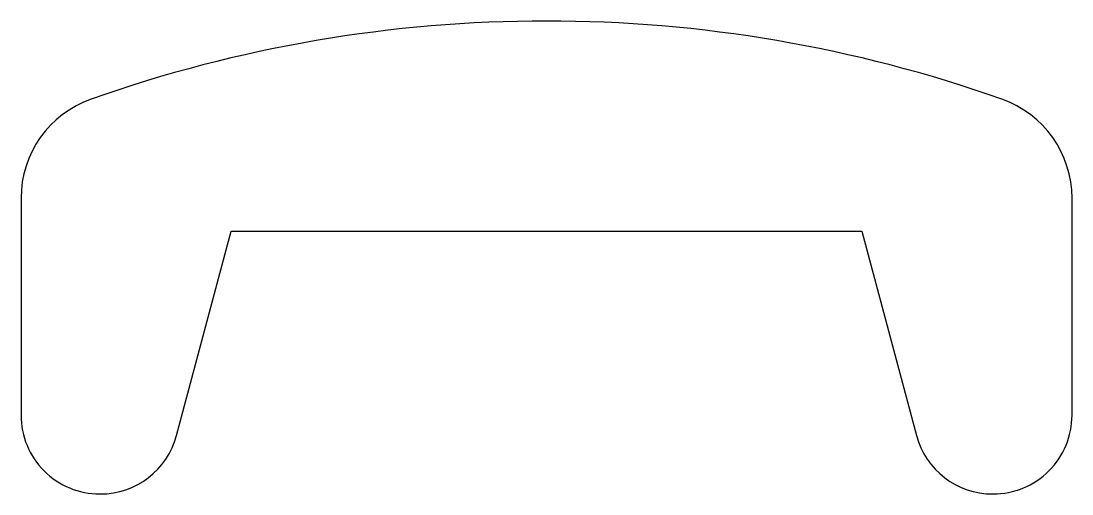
# Model space of a CAD drawing. Extents: x 533.3 to 553.3, y 480.9 to 489.9.
import ezdxf

# ---------------------------------------------------------------- set-up
doc = ezdxf.new("R2010")
doc.units = 0
doc.layers.add('ANA', color=220, linetype='CONTINUOUS')

msp = doc.modelspace()

# ---------------------------------------------------------------- linework, layer by layer
at = {"layer": 'ANA'}
msp.add_lwpolyline([(537.265, 485.862), (549.265, 485.862), (550.306, 481.974, 0.339454), (551.755, 480.862), (551.765, 480.862, 0.414214), (553.265, 482.362), (553.265, 486.49, 0.317837), (551.931, 488.375, 0.171573), (534.598, 488.375, 0.317837), (533.265, 486.49), (533.265, 482.362, 0.414214), (534.765, 480.862), (534.774, 480.862, 0.339454), (536.223, 481.974)], format="xyb", close=True, dxfattribs=at)

doc.saveas('drawing.dxf')
